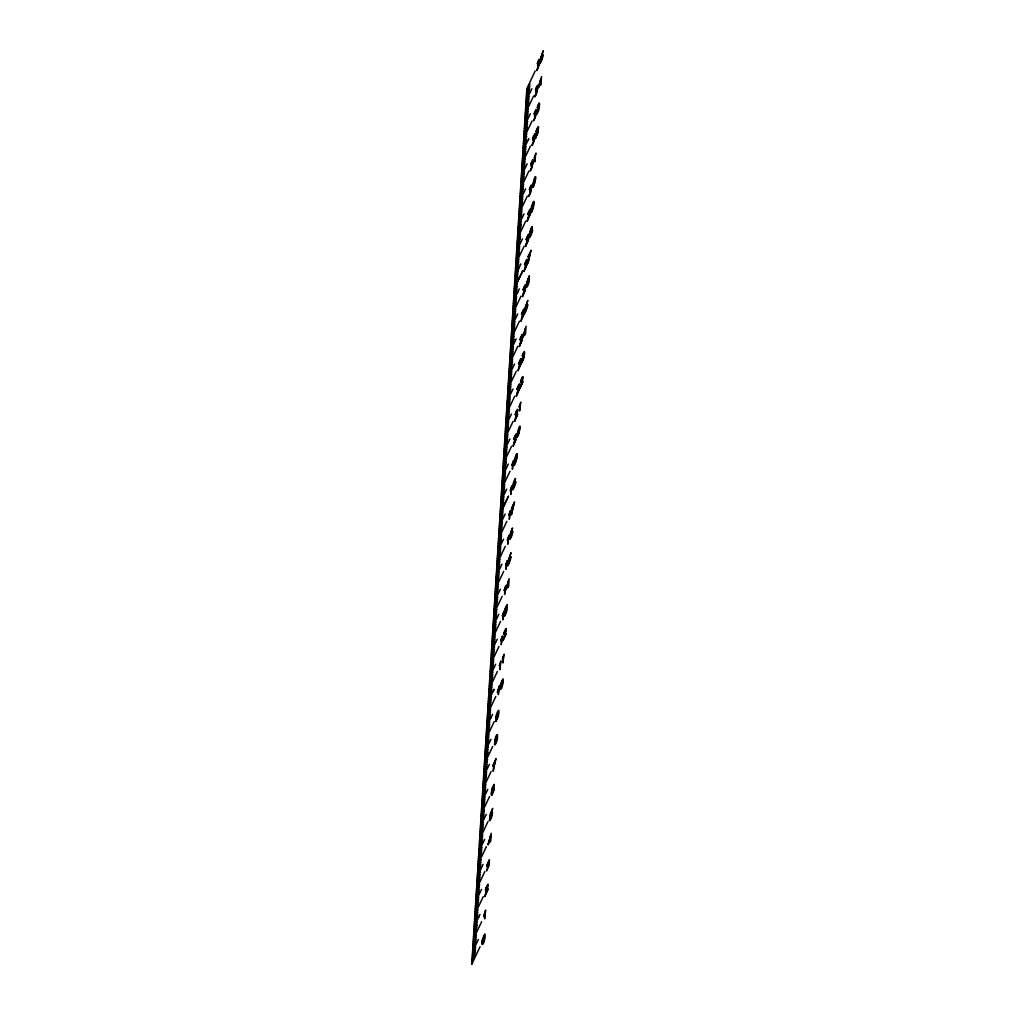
<?xml version="1.0" encoding="UTF-8"?>
<svg xmlns="http://www.w3.org/2000/svg" width="1015" height="1015" viewBox="0 0 1015 1015"><rect width="100%" height="100%" fill="white"/><g stroke="black" fill="none" stroke-linecap="round" stroke-linejoin="round"><path stroke-width="1.5" d="M517.054 411.747L517.054 411.684A5.519 0.964 -70.9 0 1 516.508 414.374A31.541 5.481 -70.9 0 1 515.316 418.561L514.618 421.479L517.625 414.298L515.671 418.434L516.115 416.949A21.721 3.768 -70.9 0 0 517.282 412.877A6.496 1.129 -70.9 0 0 517.815 410.098A4.085 0.711 -70.9 0 0 516.318 411.253M521.799 336.904L521.812 336.84A5.519 0.964 -70.9 0 1 521.266 339.53A31.541 5.481 -70.9 0 1 520.073 343.717L519.363 346.635L522.382 339.441L520.429 343.578L520.873 342.106A21.721 3.768 -70.9 0 0 522.04 338.033A6.496 1.129 -70.9 0 0 522.573 335.255A4.085 0.711 -70.9 0 0 522.319 334.493M526.252 286.192L526.544 287.499L527.699 285.811A4.111 0.711 -70.9 0 0 528.828 282.842A5.176 0.901 -70.9 0 0 529.386 280.013A4.162 0.723 -70.9 0 0 528.219 280.28M512.486 528.777L512.537 527.94A7.638 1.332 -70.9 0 0 510.507 533.154A8.869 1.548 -70.9 0 0 509.568 538.039L509.822 539.434L510.976 537.747A4.111 0.711 -70.9 0 0 512.106 534.778A5.176 0.901 -70.9 0 0 512.664 531.949M529.259 276.004L529.208 276.841A5.735 1.002 -70.9 0 0 527.648 280.812M529.627 211.704L528.866 212.135M471.81 964.034L526.886 88.521L535.184 70.987M471.886 962.626L471.785 964.25L480.082 946.678M483.736 915.809L483.686 916.685A10.531 1.827 -70.9 0 0 484.992 912.98L484.624 918.829L485.69 910.062L485.31 910.874A8.425 1.459 -70.9 0 1 483.724 915.758M498.695 688.83L498.327 694.679L499.405 685.899L499.012 686.724A8.425 1.459 -70.9 0 1 497.439 691.608L497.401 692.535A10.531 1.827 -70.9 0 0 498.695 688.83M514.313 465.365L514.364 464.502A4.022 0.698 -70.9 0 0 514.592 464.045L514.846 463.449A4.606 0.799 -70.9 0 0 516.051 460.099A6.61 1.155 -70.9 0 0 516.521 457.752M531.162 213.061L531.213 212.198A4.022 0.698 -70.9 0 0 531.429 211.742L531.695 211.158A4.606 0.799 -70.9 0 0 532.9 207.796A6.61 1.155 -70.9 0 0 533.37 205.449M498.251 714.04L496.398 719.94M473.383 939.015L481.656 921.671M516.952 435.016L518.792 427.873A3.743 0.647 -70.9 0 1 519.908 426.376M508.401 581.087L506.828 587.444L507.982 582.838M540.817 78.98L539.231 85.336M525.301 328.657L523.727 335.013M487.733 865.3L487.606 866.252L488.824 864.082M541.198 57.309L543.215 50.75C541.363 56.421 538.775 62.93 542.137 56.599M525.783 307.012L527.813 300.44C518.322 325.003 530.477 295.999 525.707 310.565A5.43 0.939 -70.9 0 1 524.78 312.189L524.565 313.369A6.534 1.129 -70.9 0 0 525.681 311.313A4.859 0.85 -70.9 0 0 527.711 304.931M508.972 559.24L511.002 552.68C509.111 558.542 506.548 564.847 509.911 558.529M484.967 895.839L484.853 896.626L488.152 888.874L485.716 894.025A6.217 1.078 -70.9 0 1 486.109 892.667L486.959 889.977M507.754 565.609L507.982 564.416A5.43 0.939 -70.9 0 0 508.896 562.792L509.974 558.555M534.88 96.666L535.121 95.397M532.114 145.31L532.368 144.041A5.1 0.888 -70.9 0 0 533.294 142.404L534.321 138.636L533.027 140.641L533.078 139.842L534.436 135.667M504.315 616.346L504.557 615.065A5.1 0.888 -70.9 0 0 505.495 613.428L506.536 609.698M487.301 864.805L486.591 866.645L487.327 864.704L486.781 865.592M508.172 582.026L508.02 582.712M486.819 865.44L488.773 861.367M533.344 204.789L532.291 208.329M516.508 457.093L515.48 460.544M486.857 865.288L489.293 859.895M487.911 886.856C489.763 877.379 483.229 896.752 486.109 887.744M533.319 205.601L532.938 206.743M516.47 457.905L516.128 458.958M487.416 887.478L487.073 888.671M528.257 218.288L528.688 216.829A21.721 3.768 -70.9 0 0 529.855 212.757A6.496 1.129 -70.9 0 0 530.388 209.978A4.085 0.711 -70.9 0 0 530.135 209.217A4.174 0.723 -70.9 0 0 529.069 210.968A5.798 1.002 -70.9 0 0 527.711 214.368M526.303 243.613L525.592 246.543L528.612 239.35L526.645 243.486L527.09 242.014M523.562 293.627L524.006 292.168A21.721 3.768 -70.9 0 0 525.174 288.095A6.496 1.129 -70.9 0 0 525.707 285.317A4.085 0.711 -70.9 0 0 525.453 284.555A4.174 0.723 -70.9 0 0 524.387 286.306A5.798 1.002 -70.9 0 0 523.029 289.694M520.644 385.776L519.934 388.707L522.953 381.513L521 385.649L521.431 384.178A21.721 3.768 -70.9 0 0 522.598 380.105A6.496 1.129 -70.9 0 0 523.131 377.314A4.085 0.711 -70.9 0 0 521.647 378.468M514.199 443.174L514.63 441.715A21.721 3.768 -70.9 0 0 515.798 437.643A6.496 1.129 -70.9 0 0 516.331 434.864A4.085 0.711 -70.9 0 0 516.077 434.103A4.174 0.723 -70.9 0 0 515.011 435.854A5.798 1.002 -70.9 0 0 513.653 439.254M486.997 888.912L487.822 885.245M487.517 888.201L486.832 889.419M487.454 888.391L486.477 890.586M487.327 888.797L486.261 891.233A11.444 1.992 -70.9 0 0 484.891 895.928M506.764 607.795L507.322 604.635L506.168 606.26A5.938 1.028 -70.9 0 0 504.912 609.368L505.051 609.787A4.466 0.774 -70.9 0 1 505.939 607.516C506.866 605.701 507.995 609.533 505.47 614.278A6.268 1.091 -70.9 0 1 504.303 616.384M492.478 788.236L493.607 785.978M531.632 230.342L532.317 226.497A4.047 0.698 -70.9 0 0 531.264 228.147M532.9 206.235L531.898 207.885L533.268 203.19M516.051 458.539L515.062 460.188L516.47 455.507A5.697 0.99 -70.9 0 1 516.559 456.598M486.464 887.529L487.707 885.181M506.016 609.216L505.229 611.664L506.434 609.609M534.22 137.736L535.133 133.612L533.966 135.236A5.938 1.028 -70.9 0 0 532.71 138.345L532.85 138.763A4.466 0.774 -70.9 0 1 533.75 136.492L534.309 135.579M531.505 212.313L531.67 211.196M531.555 212.198L531.695 211.894A6.356 1.104 -70.9 0 0 533.446 206.997A9.643 1.675 -70.9 0 0 534.131 203.127A7.168 1.243 -70.9 0 0 533.941 201.376A3.895 0.672 -70.9 0 0 532.824 203.051A4.669 0.812 -70.9 0 0 531.073 208.95M489.408 820.107L490.105 819.118M514.656 464.616L514.846 464.198A6.356 1.104 -70.9 0 0 516.597 459.3A9.643 1.675 -70.9 0 0 517.282 455.43A7.168 1.243 -70.9 0 0 517.104 453.68M522.827 359.944L523.867 356.189M541.401 56.878L541.528 56.599A4.935 0.863 -70.9 0 1 542.644 54.709A4.2 0.723 -70.9 0 1 542.987 55.495M525.986 306.568L526.113 306.289A4.935 0.863 -70.9 0 1 527.229 304.399M509.175 558.808L509.302 558.529A4.935 0.863 -70.9 0 1 510.431 556.639M536.034 94.611C537.29 92.543 539.092 81.327 536.732 86.592A5.938 1.028 -70.9 0 0 535.476 89.688L535.615 90.107A4.466 0.774 -70.9 0 1 536.516 87.836L537.062 86.922M531.391 168.998L533.141 162.616M487.834 865.097L488.887 861.456M526.734 91.02L530.046 84.004M526.582 93.52L529.881 86.503M526.417 96.019L527.457 93.799M527.254 94.255L529.728 89.003M526.265 98.518L529.564 91.515M526.1 101.018L531.898 88.749M525.948 103.53L529.259 96.514M525.795 106.029L529.094 99.013M526.886 105.865L525.63 108.504L528.942 101.513M525.478 111.028L528.777 104.025M525.313 113.528L533.611 95.994M525.161 116.04L528.472 109.024M525.009 118.539L528.308 111.523M524.844 121.039L526.303 117.943M526.087 118.4L528.155 114.023M524.895 123.069L527.99 116.535M524.527 126.038L530.325 113.769M527.47 121.965L524.374 128.55M527.267 122.434L527.686 121.534M524.209 131.049L527.521 124.033M524.057 133.549L527.369 126.532L526.747 127.865M523.905 136.048L527.204 129.045M523.74 138.548L532.038 121.013M523.588 141.06L526.899 134.043M523.423 143.559L526.734 136.543M523.271 146.059L525.757 140.793M526.366 139.486L525.136 142.125M523.118 148.558L523.537 147.657M523.321 148.114L526.417 141.554M522.953 151.057L528.752 138.789L528.396 139.575M526.1 146.553L522.801 153.57M522.636 156.069L525.948 149.053M522.484 158.568L525.795 151.565M522.332 161.068L525.63 154.064M522.167 163.567L530.464 146.033M522.014 166.079L525.313 159.063M521.85 168.579L525.161 161.563M521.697 171.078L525.009 164.075M521.545 173.578L522.37 171.801M522.167 172.258L524.844 166.574M521.38 176.09L527.178 163.808M522.065 176.8L524.527 171.573M521.228 178.589L522.268 176.382M521.063 181.089L524.374 174.072M520.911 183.588L524.222 176.585M520.758 186.088L524.057 179.084M520.594 188.6L528.891 171.053M520.441 191.099L523.74 184.083M520.276 193.599L523.588 186.582M520.124 196.098L523.436 189.095M519.959 198.597L521.215 195.946M521 196.403L523.271 191.594M519.807 201.11L525.605 188.828M522.953 196.593L519.655 203.609M519.49 206.108L522.801 199.092M519.337 208.608L522.649 201.604M519.173 211.107L522.484 204.104M519.02 213.619L527.318 196.073M518.868 216.119L522.167 209.103M518.703 218.618L522.014 211.602M518.551 221.118L521.85 214.114M518.386 223.617L520.67 218.783M520.251 219.684L521.697 216.614M518.234 226.129L524.032 213.848M518.284 228.159L521.38 221.613M518.081 228.629L518.5 227.741M519.782 227.157L521.228 224.112L517.916 231.128M517.764 233.628L521.063 226.624M517.599 236.127L520.911 229.124M517.447 238.639L525.732 221.092M517.295 241.139L520.594 234.122M528.244 218.314L530.211 214.178L527.191 221.359L527.901 218.441A31.541 5.481 -70.9 0 0 529.12 214.228A5.519 0.964 -70.9 0 0 529.652 211.653M516.978 246.138L520.276 239.134M516.813 248.637L520.124 241.633M516.66 251.149L522.459 238.868M516.508 253.648L519.807 246.632M517.181 254.359L519.655 249.144M516.343 256.148L517.587 253.509M516.191 258.647L519.49 251.644M516.026 261.16L519.337 254.143M515.874 263.659L524.159 246.112M515.709 266.158L519.02 259.142M515.557 268.658L518.868 261.654M515.404 271.157L518.703 264.154M515.239 273.669L518.551 266.653M516.178 273.822L518.716 268.468M515.087 276.169L520.885 263.887M514.922 278.668L518.234 271.652M518.081 274.164L514.986 280.724M514.618 283.667L517.916 276.664M514.453 286.179L517.764 279.163M514.136 291.178L517.447 284.162M513.983 293.678L517.295 286.674M513.831 296.177L517.13 289.173M513.666 298.689L516.978 291.673M518.221 291.204L513.514 301.163L513.882 300.415M517.866 291.99L519.312 288.907M513.349 303.688L516.66 296.672M513.197 306.187L516.508 299.184M513.044 308.687L516.343 301.683M512.88 311.199L516.191 304.183M512.727 313.698L521.012 296.152M512.562 316.198L515.874 309.182M523.562 293.652L525.516 289.516L522.497 296.697L523.207 293.766A31.541 5.481 -70.9 0 0 524.425 289.567A5.519 0.964 -70.9 0 0 524.958 286.979L524.92 286.585M512.41 318.697L515.721 311.694M512.258 321.197L513.298 318.976M512.88 319.877L515.557 314.193M512.093 323.709L515.404 316.693M511.941 326.208L517.739 313.927M511.776 328.708L515.087 321.692M511.623 331.207L514.935 324.204M513.539 329.317L511.471 333.681L514.77 326.703M511.306 336.219L514.618 329.203M511.154 338.718L519.439 321.171M510.989 341.218L514.301 334.214M510.837 343.717L514.148 336.714M510.672 346.216L513.983 339.213L512.334 342.715M510.52 348.729L513.831 341.712M510.367 351.228L516.166 338.947M510.202 353.728L513.514 346.724M510.05 356.227L513.362 349.223M509.885 358.739L513.197 351.723M509.733 361.239L513.044 354.222M509.581 363.738L517.866 346.191M509.416 366.237L512.727 359.234M509.264 368.737L512.562 361.733M509.099 371.249L512.41 364.233M508.946 373.748L512.258 366.732M508.794 376.248L514.592 363.966M509.67 376.527L511.941 371.744M508.629 378.747L509.873 376.108M508.477 381.247L511.776 374.243M508.312 383.759L511.623 376.743M508.16 386.258L511.471 379.242M508.007 388.758L516.292 371.211M507.843 391.257L511.154 384.254M507.69 393.757L510.989 386.753M507.525 396.269L510.837 389.253M507.589 398.299L510.685 391.752M507.208 401.268L513.019 388.986M507.272 403.298L510.367 396.764M507.056 403.767L507.475 402.892M506.904 406.266L510.202 399.263M506.739 408.779L510.05 401.762M506.587 411.278L509.898 404.262M506.422 413.777L514.719 396.231M506.269 416.277L509.581 409.273M506.117 418.776L509.416 411.773M505.952 421.288L509.264 414.272M505.8 423.788L507.868 419.385M506.84 421.593L509.111 416.772M505.635 426.287L511.446 414.006M505.483 428.787L508.794 421.783M505.33 431.286L508.629 424.283M505.166 433.798L508.477 426.782M505.013 436.298L508.312 429.282M504.848 438.797L513.146 421.263M504.696 441.297L508.007 434.293M504.544 443.796L507.843 436.793M504.379 446.308L507.69 439.292M504.227 448.808L507.525 441.791M504.062 451.307L509.86 439.038M503.909 453.807L507.221 446.803M503.757 456.319L507.056 449.302M503.592 458.818L506.904 451.802M503.44 461.318L506.739 454.301M503.275 463.817L511.573 446.283M503.123 466.316L506.434 459.313M514.199 443.2L516.153 439.064L513.133 446.245L513.844 443.327A31.541 5.481 -70.9 0 0 515.062 439.114A5.519 0.964 -70.9 0 0 515.595 436.539L515.544 436.133M502.806 471.328L506.117 464.312M502.653 473.827L505.952 466.811M502.488 476.327L508.287 464.058M502.336 478.826L505.648 471.823M502.171 481.338L505.483 474.322M502.019 483.838L505.33 476.822M501.867 486.337L505.166 479.321M501.702 488.837L509.999 471.303M501.55 491.336L504.861 484.333M501.385 493.848L504.696 486.832M501.232 496.348L504.544 489.332M501.08 498.847L504.379 491.831M500.915 501.347L506.713 489.078M500.763 503.846L504.062 496.843M500.598 506.358L503.909 499.342M500.446 508.858L503.757 501.841M500.293 511.357L503.592 504.341M508.426 496.322L500.129 513.831L508.426 496.348M499.976 516.356L503.275 509.352M499.811 518.868L503.123 511.852M499.659 521.367L502.971 514.351M499.507 523.867L502.806 516.863M499.342 526.366L505.14 514.097M499.19 528.866L502.488 521.862M499.025 531.378L502.336 524.362M498.873 533.877L502.184 526.861M498.72 536.377L502.019 529.373M498.555 538.876L506.853 521.342M498.403 541.388L501.702 534.372M498.238 543.888L501.55 536.872M499.951 542.416L501.397 539.371L498.086 546.387M497.921 548.887L501.232 541.883M497.769 551.386L503.567 539.117M497.616 553.898L500.915 546.882M497.452 556.398L500.763 549.381M500.611 551.881L497.299 558.872L498.137 557.134M497.134 561.397L500.446 554.393M496.982 563.896L505.28 546.362M496.83 566.408L500.129 559.392M496.665 568.908L499.976 561.891M499.811 564.391L496.716 570.963M496.348 573.906L499.659 566.903M496.195 576.406L501.994 564.137M496.043 578.918L496.665 577.56M496.246 578.474L499.342 571.902M495.878 581.417L499.19 574.401M495.726 583.917L499.025 576.901M495.561 586.416L498.873 579.413M495.409 588.916L503.694 571.382M495.257 591.428L498.555 584.412M495.092 593.927L498.403 586.911M494.939 596.427L498.238 589.411M494.774 598.926L498.086 591.923M494.622 601.426L500.42 589.157M494.47 603.938L497.769 596.922L495.713 601.299M494.305 606.437L497.616 599.421M494.153 608.937L497.452 601.933M493.988 611.436L497.299 604.433M493.836 613.935L502.12 596.401M493.671 616.448L496.982 609.431M493.518 618.947L496.83 611.931M493.366 621.446L496.665 614.443M493.201 623.946L496.513 616.942M493.049 626.445L498.847 614.177M492.884 628.957L496.195 621.941M492.732 631.457L496.043 624.441M492.58 633.956L495.878 626.953M492.262 638.968L500.547 621.421M492.097 641.467L495.409 634.451M491.945 643.967L495.257 636.951M491.793 646.466L495.092 639.463M492.262 647.621L494.939 641.962M491.628 648.966L492.668 646.771M491.476 651.478L497.274 639.196M491.311 653.977L494.622 646.961M491.374 656.007L494.47 649.46M491.006 658.976L494.305 651.973M490.841 661.476L494.153 654.472M490.689 663.988L498.974 646.441M490.524 666.487L493.836 659.471M490.372 668.986L493.683 661.97M490.22 671.486L493.518 664.482M493.366 666.982L490.27 673.554M489.902 676.498L495.701 664.216M489.738 678.997L493.049 671.981M489.585 681.496L491.044 678.401M490.626 679.301L492.897 674.48M489.42 683.996L492.732 676.992M489.268 686.495L492.58 679.492M489.116 689.007L497.401 671.461M488.951 691.507L492.262 684.491M488.799 694.006L492.11 686.99M488.634 696.506L491.945 689.502M488.481 699.005L491.793 692.002M493.404 690.771L494.127 689.236M488.329 701.517L493.759 690.022M488.164 704.017L491.476 697M488.012 706.516L491.323 699.513M487.847 709.016L491.159 702.012M487.695 711.515L491.006 704.511M487.543 714.027L495.828 696.48M487.378 716.527L490.689 709.51M487.225 719.026L490.524 712.023M487.06 721.525L490.372 714.522M486.908 724.038L490.22 717.021M486.756 726.537L487.479 724.964M490.74 718.074L492.554 714.256M487.111 725.763L491.108 717.339M486.591 729.036L489.902 722.02M486.439 731.536L489.738 724.532M486.274 734.035L489.585 727.032M486.122 736.547L489.433 729.531M485.969 739.047L494.254 721.5M485.804 741.546L489.116 734.53M485.652 744.046L488.951 737.042M487.771 741.711L488.799 739.542L485.487 746.545M485.335 749.057L488.646 742.041M485.183 751.557L490.981 739.275M486.997 747.7L487.72 746.165M485.018 754.056L485.436 753.143M485.233 753.612L488.329 747.04M484.866 756.556L488.164 749.552M487.187 753.79L488.012 752.052L484.701 759.055M484.548 761.567L487.86 754.551M484.383 764.067L492.681 746.52M484.231 766.566L487.543 759.55M484.079 769.066L487.378 762.062M485.17 768.913L487.225 764.561M483.914 771.565L485.373 768.495M483.762 774.077L487.073 767.061M483.597 776.577L489.408 764.295M483.445 779.076L486.756 772.06M483.292 781.575L486.591 774.572M486.439 777.071L483.127 784.049L483.546 783.199M482.975 786.587L486.274 779.571M495.168 761.123L492.744 766.262L496.005 758.573L495.967 759.309A20.871 3.629 -70.9 0 0 494.026 767.378A17.255 2.994 -70.9 0 0 493.633 769.992L493.024 771.273A19.019 3.299 -70.9 0 1 495.219 761.085M482.81 789.086L491.108 771.54M482.658 791.586L485.969 784.57M482.506 794.085L485.804 787.082M482.975 795.24L485.652 789.581M482.341 796.585L483.178 794.834M482.188 799.097L485.487 792.081M482.024 801.596L487.822 789.315M481.871 804.096L485.183 797.092M481.719 806.595L485.018 799.592M481.554 809.095L484.866 802.091M481.402 811.607L484.701 804.591M481.237 814.106L489.534 796.559M480.932 819.105L484.231 812.102M480.983 821.148L484.079 814.601M480.767 821.617L481.186 820.729M483.089 818.839L483.508 817.976M480.615 824.117L483.914 817.1M480.45 826.616L486.248 814.335M480.298 829.115L481.757 826.02M483.394 822.543L481.541 826.476M480.133 831.615L483.445 824.611M479.981 834.127L483.292 827.111M479.829 836.626L483.127 829.61M479.664 839.126L487.961 821.579M479.511 841.625L482.823 834.622M479.346 844.125L482.658 837.121M482.506 839.621L479.41 846.193M480.488 846.041L482.341 842.12M479.042 849.136L480.691 845.635M478.877 851.636L484.675 839.354M478.725 854.135L482.024 847.132M480.59 850.202L481.618 848.02M478.978 855.734L478.572 856.609L481.871 849.631M478.408 859.147L481.719 852.131M478.09 864.146L486.388 846.599M477.938 866.645L481.237 859.642M477.773 869.144L481.085 862.141M477.621 871.657L480.932 864.64M478.293 872.367L480.767 867.14M477.469 874.156L478.509 871.961M483.102 864.374L477.304 876.656M477.151 879.155L480.45 872.151M476.987 881.654L478.027 879.434M477.621 880.335L480.298 874.651M476.834 884.167L480.146 877.15M476.682 886.666L479.981 879.65M476.517 889.165L484.815 871.619M476.365 891.665L479.664 884.661M476.2 894.164L479.511 887.161M476.048 896.676L479.359 889.66M479.194 892.16L475.883 899.176M481.529 889.406L475.731 901.675M475.781 903.705L478.877 897.171M475.413 906.674L477.075 903.147M476.872 903.604L478.725 899.671M475.261 909.186L478.572 902.17M475.096 911.686L478.408 904.669M474.944 914.185L483.242 896.651M474.792 916.685L478.09 909.681M474.627 919.197L477.938 912.181M474.474 921.696L477.786 914.68M477.621 917.179L474.309 924.196M474.525 925.896L474.157 926.67L478.864 916.735M478.509 917.471L479.955 914.426M474.005 929.194L474.424 928.294M474.208 928.75L477.304 922.191M473.84 931.707L477.151 924.69L476.327 926.454M473.688 934.206L476.987 927.19M473.523 936.705L476.834 929.689M473.218 941.704L476.517 934.701M473.053 944.216L476.365 937.2M475.172 941.882L476.2 939.7M472.901 946.716L475.375 941.476M472.952 948.746L476.048 942.199M472.736 949.215L473.155 948.327M472.584 951.715L478.382 939.446M472.432 954.214L475.731 947.211M472.267 956.726L475.578 949.71L474.957 951.042M472.115 959.226L475.413 952.21M471.95 961.725L475.261 954.709M538.546 60.494C540.5 55.406 539.333 66.673 537.849 68.513A6.268 1.091 -70.9 0 1 536.681 70.606L536.935 69.299A5.1 0.888 -70.9 0 0 537.874 67.662L538.902 63.894M538.483 104.253C540.437 99.165 539.308 110.381 537.785 112.272A6.268 1.091 -70.9 0 1 536.618 114.378L536.872 113.058A5.1 0.888 -70.9 0 0 537.81 111.422L538.762 107.603M530.591 186.265C532.532 181.101 531.403 192.457 529.893 194.284A6.268 1.091 -70.9 0 1 528.714 196.39L528.98 195.07A5.1 0.888 -70.9 0 0 529.919 193.434L530.934 189.665M523.499 352.751C525.491 347.701 524.273 358.879 522.801 360.769A6.268 1.091 -70.9 0 1 521.634 362.875L521.888 361.556A5.1 0.888 -70.9 0 0 522.827 359.919M524.184 287.473L524.78 286.509M514.808 437.021L515.417 436.057M534.22 137.748L535.019 136.873L533.268 143.255A6.268 1.091 -70.9 0 1 532.101 145.361M492.047 794.796L492.567 793.793A4.123 0.711 -70.9 0 0 493.937 789.936M538.813 104.596L538.305 105.408A4.466 0.774 -70.9 0 0 537.366 107.78L537.227 107.374A5.938 1.028 -70.9 0 1 538.483 104.304M531.644 228.21L530.439 231.877L531.771 228.273M538.825 63.831L537.607 65.886L539.016 60.951M526.278 261.363L525.681 262.327A4.529 0.787 -70.9 0 0 524.704 264.877M523.22 311.097L522.611 312.062A4.529 0.787 -70.9 0 0 521.647 314.625M538.876 60.824L538.331 61.737A4.466 0.774 -70.9 0 0 537.43 64.008L537.29 63.602A5.938 1.028 -70.9 0 1 538.546 60.532M535.628 114.137L534.41 116.179L535.818 111.244M532.418 161.322L531.873 162.235A4.466 0.774 -70.9 0 0 530.972 164.506L530.832 164.1A5.938 1.028 -70.9 0 1 532.088 161.03C534.778 155.917 531.492 165.42 533.091 162.59M530.858 189.615L529.652 191.67L531.048 186.659L530.414 187.42A4.466 0.774 -70.9 0 0 529.475 189.792L529.335 189.374A5.938 1.028 -70.9 0 1 530.579 186.316M528.485 280.965L527.128 285.786L528.587 281.015M537.62 128.562L537.011 129.527A4.529 0.787 -70.9 0 0 536.047 132.077M518.589 386.182L517.98 387.146A4.529 0.787 -70.9 0 0 517.016 389.697M513.222 485.614L513.539 485.259A4.123 0.711 -70.9 0 0 512.486 489.23M491.958 794.047L493.607 788.642L491.742 793.984M496.881 735.558L495.383 739.732M538.737 107.615L537.544 109.658L538.952 104.685M535.679 111.13L535.133 112.043A4.466 0.774 -70.9 0 0 534.233 114.314L534.093 113.896A5.938 1.028 -70.9 0 1 535.349 110.838C537.278 105.497 536.199 116.979 534.651 118.806A6.268 1.091 -70.9 0 1 533.484 120.912L533.738 119.592A5.1 0.888 -70.9 0 0 534.677 117.956L535.704 114.188M490.22 819.13L492.085 813.814L489.598 818.331L490.347 813.408L492.719 808.397L490.397 815.781L492.491 811.772L492.123 815.476A4.39 0.761 -70.9 0 1 490.372 819.803A4.39 0.761 -70.9 0 1 489.357 820.196M497.401 736.991C498.238 731.536 495.13 736.281 494.8 741.166M527.876 236.355L527.331 237.206A4.529 0.787 -70.9 0 0 526.303 239.87M521.647 336.447L521.05 337.411A4.529 0.787 -70.9 0 0 520.073 339.962M522.218 378.506L521.609 379.47A4.529 0.787 -70.9 0 0 520.644 382.033M516.889 411.291L516.292 412.255A4.529 0.787 -70.9 0 0 515.328 414.805M494.965 741.191C493.062 749.882 497.68 741.445 497.502 737.042M502.894 679.098C496.005 691.24 502.907 694.197 503.085 679.162M523.829 353.093L523.271 354.007A4.466 0.774 -70.9 0 0 522.382 356.278L522.243 355.872A5.938 1.028 -70.9 0 1 523.499 352.801M514.884 480.26L513.666 483.927M530.236 235.823L531.619 231.598L530.084 235.785M495.155 743.741L496.843 738.463L494.99 743.652M495.51 739.77L496.995 735.621M513.78 483.965L515.024 480.387M514.757 483.609L513.324 487.834L514.871 483.673M529.944 233.59L530.312 233.209A4.123 0.711 -70.9 0 0 529.259 237.18M515.48 478.572L514.871 482.391A3.997 0.698 -70.9 0 1 515.709 482.277M484.777 934.193C477.761 947.058 484.992 948.619 484.98 934.282M523.765 356.1L522.56 358.155L523.968 353.182M533.294 203.19L533.319 203.203A5.697 0.99 -70.9 0 1 533.408 204.294M542.175 56.612L541.122 60.862A5.43 0.939 -70.9 0 1 540.196 62.499L539.98 63.679A6.534 1.129 -70.9 0 0 541.096 61.623A4.859 0.85 -70.9 0 0 543.114 55.229M489.433 859.946L489.217 865.135L486.464 870.946L488.938 864.171M496.246 719.889L495.739 721.5L497.134 719.318A4.225 0.736 -70.9 0 0 498.238 716.159L498.39 715.512A6.471 1.129 -70.9 0 0 498.593 714.547L498.834 712.86A21.328 3.705 -70.9 0 0 498.898 711.832L498.847 710.576A5.126 0.888 -70.9 0 0 498.72 710.386A4.352 0.761 -70.9 0 0 497.426 712.111L496.944 713.202A3.87 0.672 -70.9 0 0 496.525 714.344A4.301 0.749 -70.9 0 0 496.272 715.144A4.136 0.723 -70.9 0 0 495.891 716.653L495.751 718.683A4.022 0.698 -70.9 0 0 495.942 718.823A4.25 0.736 -70.9 0 0 496.234 718.607A3.654 0.634 -70.9 0 0 496.728 717.846A4.225 0.736 -70.9 0 0 497.02 717.275A3.819 0.66 -70.9 0 0 498.264 713.799M493.721 786.029L494.242 784.417L492.554 787.297A3.946 0.685 -70.9 0 0 492.072 788.617L491.07 793.793L491.615 795.392A4.085 0.711 -70.9 0 0 492.047 794.796M537.734 128.613L537.772 129.019A5.519 0.964 -70.9 0 1 537.24 131.645A31.541 5.481 -70.9 0 1 536.034 135.832L535.336 138.751L538.356 131.569L536.402 135.706L536.834 134.221A21.721 3.768 -70.9 0 0 538.001 130.148A6.496 1.129 -70.9 0 0 538.534 127.37A4.085 0.711 -70.9 0 0 538.28 126.609A4.174 0.723 -70.9 0 0 537.227 128.359A5.798 1.002 -70.9 0 0 535.857 131.747M523.334 311.161L523.372 311.567A5.519 0.964 -70.9 0 1 522.839 314.193A31.541 5.481 -70.9 0 1 521.634 318.367L520.936 321.298L523.956 314.104L521.989 318.241L522.433 316.756A21.721 3.768 -70.9 0 0 523.6 312.683M522.332 378.57L522.37 378.976A5.519 0.964 -70.9 0 1 521.837 381.602M518.703 386.233L518.741 386.575A5.519 0.964 -70.9 0 1 518.208 389.265A31.541 5.481 -70.9 0 1 517.003 393.452L516.305 396.37L519.325 389.176L517.371 393.312L517.802 391.841A21.721 3.768 -70.9 0 0 518.97 387.768A6.496 1.129 -70.9 0 0 519.502 384.99M537.201 86.986L535.844 91.185L535.793 91.984L537.087 89.992L536.06 93.773A5.1 0.888 -70.9 0 1 535.121 95.397M532.558 161.385L531.2 165.585L531.149 166.384L532.444 164.392L531.479 168.033A5.1 0.888 -70.9 0 1 530.477 169.797L530.236 171.066A6.268 1.091 -70.9 0 0 531.391 168.959M502.653 681.395L502.45 680.545L500.75 684.96A18.308 3.185 -70.9 0 0 500.56 687.624L500.725 688.513L502.476 683.869A19.678 3.413 -70.9 0 0 502.641 681.42M491.704 792.169A3.92 0.685 -70.9 0 1 492.275 790.292M491.793 791.954A6.712 1.167 -70.9 0 1 492.364 788.351M492.237 790.355A4.06 0.711 -70.9 0 1 493.214 788.122A3.679 0.634 -70.9 0 1 493.747 787.297A4.339 0.749 -70.9 0 1 494.051 787.082A4.06 0.711 -70.9 0 1 494.229 787.209L494.28 787.957A5.253 0.913 -70.9 0 1 493.937 789.949M503.795 634.071A4.529 0.787 -70.9 0 1 504.772 631.495L505.533 631.013A5.519 0.964 -70.9 0 1 504.988 633.639A31.541 5.481 -70.9 0 1 503.795 637.826L503.085 640.744L506.104 633.563L504.151 637.699L504.595 636.215A21.721 3.768 -70.9 0 0 505.762 632.142A6.496 1.129 -70.9 0 0 506.295 629.363M503.618 633.753A5.798 1.002 -70.9 0 1 504.975 630.34A4.174 0.723 -70.9 0 1 506.066 628.513M506.041 628.602A4.085 0.711 -70.9 0 1 506.282 629.389M510.444 556.588A4.2 0.723 -70.9 0 1 510.773 557.425M510.9 557.159A4.859 0.85 -70.9 0 1 508.87 563.617M508.87 563.553A6.534 1.129 -70.9 0 1 507.754 565.647M510.329 535.501A5.76 1.002 -70.9 0 1 510.976 532.723A5.735 1.002 -70.9 0 1 512.474 528.866M510.355 535.451A3.73 0.647 -70.9 0 1 511.471 532.469M511.497 532.215A4.162 0.723 -70.9 0 1 512.651 531.962M512.385 489.484A4.111 0.711 -70.9 0 0 513.933 487.796A4.288 0.749 -70.9 0 0 515.772 482.163M512.854 485.31A3.882 0.672 -70.9 0 1 514.491 480.158A4.047 0.698 -70.9 0 1 515.506 478.471M515.975 455.354A3.895 0.672 -70.9 0 1 517.092 453.718M514.237 461.254A4.669 0.812 -70.9 0 1 515.975 455.24M515.417 460.81A4.047 0.698 -70.9 0 1 514.237 461.229M517.168 436.932A3.781 0.66 -70.9 0 0 518.272 435.511L520.099 428.292A10.455 1.814 -70.9 0 0 519.934 426.3M517.13 437.008A10.328 1.789 -70.9 0 1 516.99 434.94M513.844 439.571A4.529 0.787 -70.9 0 1 514.808 436.996M515.138 414.475A5.798 1.002 -70.9 0 1 516.495 411.062M516.825 389.367A5.798 1.002 -70.9 0 1 518.183 385.954A4.174 0.723 -70.9 0 1 519.287 384.139M519.249 384.228A4.085 0.711 -70.9 0 1 519.49 385.015M521.862 381.577A31.541 5.481 -70.9 0 1 520.632 385.776M520.454 381.703A5.798 1.002 -70.9 0 1 521.812 378.291M518.728 364.119A4.529 0.787 -70.9 0 1 519.693 361.543L520.454 361.061A5.519 0.964 -70.9 0 1 519.921 363.687A31.541 5.481 -70.9 0 1 518.716 367.874L518.018 370.792L521.038 363.611L519.084 367.747L519.515 366.263A21.721 3.768 -70.9 0 0 520.682 362.19A6.496 1.129 -70.9 0 0 521.215 359.411M518.538 363.801A5.798 1.002 -70.9 0 1 519.896 360.388A4.174 0.723 -70.9 0 1 520.987 358.561A4.085 0.711 -70.9 0 1 521.202 359.437M519.896 339.632A5.798 1.002 -70.9 0 1 521.253 336.219A4.174 0.723 -70.9 0 1 522.344 334.404M521.456 314.295A5.798 1.002 -70.9 0 1 522.814 310.882A4.174 0.723 -70.9 0 1 523.905 309.055A4.085 0.711 -70.9 0 1 524.121 309.93A6.496 1.129 -70.9 0 1 523.588 312.696M527.254 304.348A4.2 0.723 -70.9 0 1 527.572 305.185M523.22 290.024A4.529 0.787 -70.9 0 1 524.184 287.448M527.699 280.787A5.76 1.002 -70.9 0 0 527.051 283.566A3.92 0.685 -70.9 0 1 528.193 280.495M529.259 276.055A7.638 1.332 -70.9 0 0 527.229 281.218A8.869 1.548 -70.9 0 0 526.29 286.103M526.455 261.832A5.519 0.964 -70.9 0 1 525.897 264.446A31.541 5.481 -70.9 0 1 524.704 268.632L523.994 271.551L527.013 264.369L525.059 268.506L525.504 267.021A21.721 3.768 -70.9 0 0 526.671 262.948A6.496 1.129 -70.9 0 0 527.204 260.17M524.527 264.547A5.798 1.002 -70.9 0 1 525.884 261.134A4.174 0.723 -70.9 0 1 526.975 259.32M526.95 259.409A4.085 0.711 -70.9 0 1 527.191 260.195M528.054 236.825A5.519 0.964 -70.9 0 1 527.495 239.439A31.541 5.481 -70.9 0 1 526.29 243.625M526.113 239.54A5.798 1.002 -70.9 0 1 527.47 236.127A4.174 0.723 -70.9 0 1 528.561 234.313M527.09 242.014A21.721 3.768 -70.9 0 0 528.257 237.941A6.496 1.129 -70.9 0 0 528.79 235.163A4.085 0.711 -70.9 0 0 528.536 234.402M529.145 237.434A4.111 0.711 -70.9 0 0 530.705 235.746A4.288 0.749 -70.9 0 0 532.532 230.126M529.614 233.26A3.882 0.672 -70.9 0 1 531.264 228.109M531.632 230.392A3.997 0.698 -70.9 0 1 532.482 230.227M527.901 214.685A4.529 0.787 -70.9 0 1 528.866 212.11M532.266 208.506A4.047 0.698 -70.9 0 1 531.086 208.925M532.761 187.318A3.781 0.66 -70.9 0 0 533.865 185.91L535.704 178.678A10.455 1.814 -70.9 0 0 535.527 176.699M535.501 176.775A3.743 0.647 -70.9 0 0 534.398 178.247L532.545 185.415A10.328 1.789 -70.9 0 0 532.735 187.407M536.034 94.56A6.268 1.091 -70.9 0 1 534.867 96.704M498.302 712.149L496.373 717.224L498.302 712.149M511.928 533.344L510.405 537.722L511.928 533.344M517.675 434.014L517.904 435.156L519.046 432.301A11.698 2.03 -70.9 0 0 519.337 429.941A11.444 1.992 -70.9 0 0 519.312 428.165L517.675 434.014M533.281 184.4L533.509 185.542L534.651 182.7A11.698 2.03 -70.9 0 0 534.93 180.34A11.444 1.992 -70.9 0 0 534.918 178.564L533.281 184.4M488.114 844.036L488.063 844.899L490.258 840.268L490.144 842.031L490.74 840.763L491.209 833.302L488.114 844.036M501.651 638.486L501.258 644.779L502.438 635.936L500.776 640.934L501.651 638.486M503.224 613.555L502.831 619.848L504.011 610.992L502.349 615.991L503.224 613.555M500.205 663.442L499.799 669.735L500.991 660.892L499.329 665.878L500.205 663.442M504.988 588.218L504.582 594.524L505.774 585.668L504.112 590.667L504.988 588.218M506.498 563.097L506.104 569.39L507.284 560.534L505.622 565.533L506.498 563.097M509.708 512.956L509.314 519.249L510.494 510.405L508.832 515.404L509.708 512.956M511.116 488.291L510.723 494.597L511.903 485.741L510.241 490.74L511.116 488.291M512.778 463.081L512.385 469.374L513.565 460.518L511.903 465.517L512.778 463.081M508.223 537.937L507.83 544.23L509.01 535.387L507.348 540.386L508.223 537.937M490.511 836.081L490.308 839.405L488.723 842.767L490.511 836.081M506.117 589.055L506.066 589.778L508.096 585.477L507.982 587.406L508.667 585.959L509.124 578.652L506.117 589.055M511.585 508.109L511.522 509.035L513.692 504.468L511.357 514.935L514.516 501.918L511.585 508.109M538.521 86.947L538.483 87.671L540.513 83.37L540.399 85.311L541.084 83.852L541.541 76.556L538.521 86.947M523.004 336.625L522.966 337.348L524.996 333.047L524.882 334.988L525.567 333.529L526.024 326.221L523.004 336.625M528.168 256.402L528.117 257.341L530.274 252.773L527.952 263.228L531.099 250.21L528.168 256.402M503.326 656.718L502.92 663.011L504.112 654.168L502.45 659.154L503.326 656.718M535.121 155.612L534.727 161.905L535.907 153.049L534.245 158.048L535.121 155.612M519.985 404.693L519.591 410.999L520.771 402.143L519.109 407.142L519.985 404.693M484.358 938.964L482.632 943.607L482.417 942.757A18.308 3.185 -70.9 0 1 482.632 940.08L484.333 935.64L484.536 936.502A19.678 3.413 -70.9 0 1 484.358 938.964M520.441 236.635L517.13 243.613L520.441 236.647M522.585 271.132L514.301 288.653L522.585 271.157M506.269 461.812L502.971 468.803L506.269 461.838M495.726 629.452L492.415 636.43L495.726 629.478M484.396 809.602L481.085 816.58L484.383 809.627M481.554 854.63L478.255 861.621L481.554 854.655"/></g></svg>
